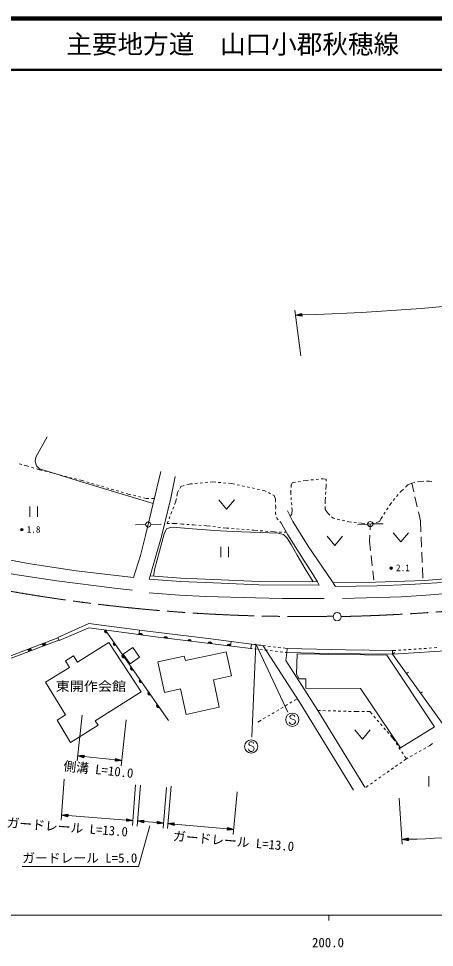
# Model space of a CAD drawing. Units: millimetres, scale not verified. Extents: x 40000 to 680000, y 20000 to 380000.
# Drawn here: x 207408 to 288628, y 198715 to 380000 of the extents above; entities that cross this region are included whole.
import ezdxf
from ezdxf.enums import TextEntityAlignment as Align

# ---------------------------------------------------------------- set-up
doc = ezdxf.new("R2010")
doc.units = ezdxf.units.MM
doc.header["$LTSCALE"] = 1000
doc.linetypes.add('CHAIN', pattern=[18.5, 12, -1.5, 3.5, -1.5])
for name, color, linetype, lineweight in [('M-BGD', 7, 'Continuous', 13), ('M-BMK', 2, 'CHAIN', 13), ('M-BMK-SRVR', 3, 'Continuous', 13), ('M-STR-HTXT', 7, 'Continuous', 13), ('M-STR-STRC', 7, 'Continuous', 13), ('M-STR-STRD', 7, 'Continuous', 13), ('M-TTL', 2, 'Continuous', 140), ('M-TTL-BAND', 7, 'Continuous', 13), ('M-TTL-LINE', 7, 'Continuous', 50)]:
    doc.layers.add(name, color=color, linetype=linetype, lineweight=lineweight)
doc.layers.add('M-TTL-TXT', color=7, linetype='Continuous')
doc.styles.add('ＭＳ ゴシック', font='')
doc.styles.get('ＭＳ ゴシック').set_extended_font_data('MS Gothic')

msp = doc.modelspace()

# ---------------------------------------------------------------- linework, layer by layer
at = {"layer": 'M-BGD'}
for p, q in [((207548, 293088), (208031, 292960)), ((208515, 292832), (208835, 292747)), ((208835, 292747), (209443, 292566)), ((209922, 292423), (210402, 292281)), ((210881, 292139), (211490, 291958)), ((211490, 291958), (212028, 291820)), ((212512, 291696), (212996, 291572)), ((213481, 291448), (213965, 291324)), ((214450, 291200), (214934, 291076)), ((215418, 290952), (215903, 290828)), ((216387, 290704), (216871, 290580)), ((217356, 290456), (217840, 290332)), ((218325, 290208), (218809, 290084)), ((265512, 290055), (266009, 290107)), ((266506, 290160), (266887, 290200)), ((266887, 290200), (267479, 290092)), ((267479, 290092), (267484, 289705)), ((219293, 289960), (219831, 289823)), ((219831, 289823), (220245, 289702)), ((220725, 289562), (221205, 289422)), ((221685, 289283), (222165, 289143)), ((222645, 289003), (223125, 288863)), ((223605, 288723), (224085, 288583)), ((224565, 288443), (225045, 288303)), ((238894, 288303), (239080, 288648)), ((239080, 288648), (239782, 288845)), ((240263, 288980), (240964, 289177)), ((240964, 289177), (241356, 289213)), ((241854, 289259), (242352, 289305)), ((242850, 289351), (243348, 289397)), ((243846, 289443), (244344, 289489)), ((244841, 289535), (245234, 289572)), ((245234, 289572), (245908, 289515)), ((246406, 289473), (246904, 289431)), ((247402, 289389), (247901, 289347)), ((248399, 289305), (249073, 289249)), ((249073, 289249), (249598, 289134)), ((250086, 289027), (250574, 288919)), ((251063, 288812), (251551, 288705)), ((252040, 288598), (252528, 288491)), ((253016, 288384), (253505, 288277)), ((260626, 288449), (260662, 288953)), ((260662, 288953), (260823, 289392)), ((260823, 289392), (261491, 289503)), ((261985, 289585), (262478, 289666)), ((262971, 289748), (263640, 289859)), ((263640, 289859), (264020, 289899)), ((264517, 289951), (265014, 290003)), ((267497, 288818), (267444, 288104)), ((267491, 289205), (267497, 288818)), ((282948, 288515), (283463, 288980)), ((283463, 288980), (284198, 289356)), ((284198, 289356), (284822, 289472)), ((284597, 287602), (284198, 289356)), ((285314, 289563), (285938, 289679)), ((285938, 289679), (286558, 289692)), ((287058, 289702), (287678, 289715)), ((287678, 289715), (288148, 289656)), ((225525, 288163), (226005, 288024)), ((226485, 287884), (226965, 287744)), ((227445, 287604), (227925, 287464)), ((228406, 287324), (228819, 287204)), ((228819, 287204), (229354, 287073)), ((229839, 286955), (230325, 286837)), ((230811, 286718), (231297, 286600)), ((231783, 286482), (232317, 286351)), ((238324, 286820), (238470, 287518)), ((238470, 287518), (238657, 287863)), ((253993, 288170), (254482, 288063)), ((254970, 287956), (255495, 287840)), ((255495, 287840), (255747, 287716)), ((256195, 287494), (256643, 287272)), ((257091, 287050), (257343, 286926)), ((257343, 286926), (257558, 286172)), ((260554, 287446), (260590, 287950)), ((260587, 287041), (260554, 287446)), ((260668, 286045), (260628, 286543)), ((267334, 286608), (267281, 285894)), ((267407, 287605), (267371, 287107)), ((281237, 286723), (281557, 287107)), ((281877, 287491), (282063, 287715)), ((282063, 287715), (282578, 288180)), ((285263, 284677), (284819, 286627)), ((209627, 284768), (209627, 282768)), ((211127, 284768), (211127, 282768)), ((232317, 286351), (232881, 286352)), ((233381, 286353), (233944, 286354)), ((237525, 284233), (237708, 284698)), ((237891, 285164), (238076, 285634)), ((238076, 285634), (238222, 286331)), ((246550, 286067), (248050, 284267)), ((248050, 284267), (249550, 286067)), ((257558, 286172), (257583, 285601)), ((257605, 285102), (257630, 284531)), ((260749, 285048), (260709, 285546)), ((267281, 285894), (267281, 285283)), ((267281, 284783), (267281, 284172)), ((279829, 284939), (280090, 285347)), ((280090, 285347), (280276, 285571)), ((280597, 285955), (280917, 286339)), ((236793, 282372), (236976, 282837)), ((237159, 283302), (237342, 283768)), ((257590, 283761), (257576, 283490)), ((257576, 283490), (257679, 283172)), ((257630, 284531), (257616, 284260)), ((260428, 282876), (260787, 283266)), ((260787, 283266), (260823, 284145)), ((260823, 284145), (260790, 284550)), ((267281, 284172), (267855, 283383)), ((267855, 283383), (268172, 283097)), ((278224, 282423), (278485, 282831)), ((278754, 283253), (279023, 283674)), ((279292, 284096), (279561, 284517)), ((285884, 281947), (285485, 283702)), ((232230, 281248), (230230, 281215)), ((233230, 281270), (235229, 281324)), ((236425, 281436), (236610, 281906)), ((236857, 281447), (236425, 281436)), ((237789, 281472), (237357, 281461)), ((238374, 281428), (237789, 281472)), ((239457, 281346), (238872, 281390)), ((239759, 281321), (239457, 281346)), ((240756, 281235), (240258, 281278)), ((241556, 281167), (241254, 281193)), ((242090, 281133), (241556, 281167)), ((243088, 281071), (242589, 281102)), ((244121, 281006), (243587, 281039)), ((244862, 280920), (244121, 281006)), ((257832, 282696), (257935, 282378)), ((257935, 282378), (258114, 282185)), ((258454, 281819), (258633, 281626)), ((268543, 282762), (268860, 282477)), ((268860, 282477), (269156, 282410)), ((269644, 282300), (270132, 282191)), ((270620, 282081), (271108, 281971)), ((271595, 281862), (271892, 281795)), ((271892, 281795), (272402, 281740)), ((272899, 281687), (273396, 281634)), ((275608, 281322), (273611, 281222)), ((273893, 281580), (274403, 281526)), ((274403, 281526), (275007, 281462)), ((275504, 281410), (276107, 281346)), ((276107, 281346), (276051, 280191)), ((276107, 281346), (276771, 281517)), ((276607, 281357), (278607, 281398)), ((277255, 281642), (277919, 281813)), ((277919, 281813), (278224, 282423)), ((285978, 279847), (285884, 281947)), ((245855, 280805), (245359, 280863)), ((246849, 280691), (246352, 280748)), ((248086, 280548), (247345, 280634)), ((248488, 280518), (248086, 280548)), ((249486, 280444), (248987, 280481)), ((250483, 280369), (249984, 280407)), ((251480, 280295), (250981, 280332)), ((252477, 280221), (251979, 280258)), ((253378, 280153), (252976, 280183)), ((254124, 280086), (253378, 280153)), ((255120, 279996), (254622, 280041)), ((256116, 279907), (255618, 279952)), ((257361, 279795), (256614, 279862)), ((257774, 279789), (257361, 279795)), ((258774, 279777), (258274, 279783)), ((259687, 279765), (259274, 279771)), ((276002, 279192), (275946, 278037)), ((280563, 279645), (282063, 277845)), ((282063, 277845), (283563, 279645)), ((267647, 278963), (269147, 277163)), ((269147, 277163), (270647, 278963)), ((275946, 278037), (276155, 276203)), ((286113, 276850), (286023, 278848)), ((246941, 276911), (246941, 274911)), ((248441, 276911), (248441, 274911)), ((286247, 273853), (286157, 275851)), ((276269, 275209), (276496, 273222)), ((276609, 272228), (276818, 270394)), ((286386, 270754), (286292, 272854)), ((232925, 270589), (233122, 271253)), ((269331, 269183), (268566, 270255)), ((265799, 270078), (266086, 269432)), ((236691, 242972), (224307, 260685)), ((231028, 260655), (230918, 259795)), ((215315, 258608), (215046, 259227)), ((225036, 258235), (218939, 254401)), ((225036, 258235), (231358, 248568)), ((248934, 258415), (248826, 257554)), ((252898, 257917), (253637, 257827)), ((254133, 257766), (254629, 257705)), ((255125, 257645), (255622, 257584)), ((256118, 257523), (256614, 257462)), ((216554, 254643), (218146, 255613)), ((218146, 255613), (218939, 254401)), ((229713, 257283), (227854, 255980)), ((227854, 255980), (229192, 254072)), ((231051, 255375), (229713, 257283)), ((246202, 256046), (240019, 254723)), ((247936, 256420), (246202, 256046)), ((248974, 251707), (247936, 256420)), ((252755, 257074), (253039, 257042)), ((253535, 256985), (254032, 256928)), ((254529, 256871), (255026, 256814)), ((255522, 256757), (256019, 256700)), ((256516, 256643), (257013, 256586)), ((257111, 257401), (257607, 257341)), ((257509, 256530), (258006, 256473)), ((258103, 257280), (258600, 257219)), ((258503, 256416), (259000, 256359)), ((259096, 257158), (259834, 257068)), ((259496, 256302), (259780, 256269)), ((280411, 256637), (281093, 256683)), ((280411, 255973), (280817, 256265)), ((280411, 255973), (280817, 256265)), ((294119, 236888), (280411, 255973)), ((281591, 256717), (282090, 256751)), ((282589, 256785), (283088, 256818)), ((283587, 256852), (284086, 256886)), ((284585, 256920), (285083, 256954)), ((285582, 256987), (286081, 257021)), ((286580, 257055), (287079, 257089)), ((287578, 257123), (288077, 257156)), ((288575, 257190), (289074, 257224)), ((216554, 254643), (217334, 253362)), ((229192, 254072), (231051, 255375)), ((234620, 254475), (239775, 255578)), ((234620, 254475), (235911, 248488)), ((240019, 254723), (239776, 255578)), ((212638, 250500), (217334, 253362)), ((283152, 252156), (283558, 252448)), ((212638, 250500), (216548, 244085)), ((248974, 251707), (245470, 250958)), ((245470, 250958), (246613, 245618)), ((231358, 248568), (222393, 242929)), ((235911, 248488), (239051, 249160)), ((239051, 249160), (240112, 244199)), ((285894, 248339), (286300, 248631)), ((260801, 246623), (260371, 246368)), ((261850, 247244), (261231, 246878)), ((240112, 244199), (246613, 245618)), ((258219, 245095), (257789, 244840)), ((259080, 245604), (258650, 245350)), ((259940, 246114), (259510, 245859)), ((265826, 244967), (266359, 244951)), ((266859, 244936), (267359, 244921)), ((267859, 244905), (268358, 244890)), ((268858, 244875), (269358, 244860)), ((269858, 244844), (270357, 244829)), ((270857, 244814), (271357, 244799)), ((271857, 244783), (272356, 244768)), ((272856, 244753), (273390, 244736)), ((273390, 244736), (273949, 244736)), ((274449, 244736), (274949, 244736)), ((275449, 244736), (276009, 244736)), ((276009, 244736), (276458, 244222)), ((216548, 244085), (214925, 243096)), ((217579, 238741), (214925, 243096)), ((222935, 242068), (222393, 242929)), ((254777, 243057), (254159, 242691)), ((255638, 243567), (255207, 243312)), ((256498, 244076), (256068, 243822)), ((257359, 244586), (256928, 244331)), ((276786, 243845), (277115, 243468)), ((277443, 243091), (277772, 242714)), ((222946, 242075), (217579, 238741)), ((273083, 241192), (274583, 239392)), ((274583, 239392), (276083, 241192)), ((278100, 242337), (278429, 241960)), ((278757, 241583), (279086, 241206)), ((279415, 240830), (279743, 240453)), ((280072, 240076), (280521, 239561)), ((280521, 239561), (280878, 239011)), ((281150, 238591), (281422, 238172)), ((281694, 237752), (281966, 237333)), ((286497, 237422), (286933, 237668)), ((287368, 237914), (287678, 238090)), ((287678, 238090), (288238, 238487)), ((282238, 236914), (282511, 236494)), ((282783, 236075), (283140, 235525)), ((283140, 235525), (283450, 235700)), ((283886, 235946), (284321, 236192)), ((284756, 236438), (285191, 236684)), ((285627, 236930), (286062, 237176)), ((281431, 234320), (281023, 234032)), ((282249, 234896), (281840, 234608)), ((283140, 235525), (282657, 235184)), ((278980, 232591), (278571, 232303)), ((279797, 233167), (279388, 232879)), ((280614, 233744), (280206, 233455)), ((287538, 232107), (287538, 230107)), ((275711, 230286), (275228, 229945)), ((276528, 230862), (276119, 230574)), ((277345, 231438), (276937, 231150)), ((278163, 232015), (277754, 231726))]:
    msp.add_line(p, q, dxfattribs=at)
for points in [[(233703, 285342), (219867, 289527), (214688, 291139), (211481, 292132), (210924, 292716), (210620, 293541), (210808, 294420), (212979, 298357)], [(235192, 291594), (232214, 279091), (231210, 275180), (229882, 270910), (218652, 272202), (209305, 273664), (195456, 276238), (186307, 278149), (176835, 280526)], [(233122, 271253), (235295, 278947), (235905, 281315), (237161, 286410), (238022, 290621)], [(268566, 270255), (263962, 277001), (261002, 281871), (260428, 282876), (259962, 283898)], [(258545, 281781), (259998, 279216), (263299, 273978), (264572, 272085), (265799, 270078)], [(264949, 270084), (263406, 272605), (261828, 275296), (260644, 277377), (259890, 278597), (259119, 279333), (258078, 279566), (249252, 279898), (245700, 280077), (241359, 280400), (238273, 280687), (237286, 280705), (236282, 280382), (235833, 279449), (234039, 272668), (233739, 271203)], [(266086, 269432), (254363, 269513), (245465, 269881), (239060, 270123), (232925, 270589)], [(265799, 270078), (254378, 270162), (245490, 270529), (239097, 270771), (233122, 271253)], [(300367, 271724), (292168, 270784), (286664, 270354), (277097, 269995), (268851, 269856)], [(300770, 270979), (292216, 270071), (283802, 269515), (277362, 269291), (269331, 269183)], [(215046, 259227), (221110, 261927), (231532, 260590), (244969, 258913), (252898, 257917), (252755, 257074), (233631, 259406), (228501, 260142), (221163, 261093), (215315, 258608)], [(175983, 244301), (192658, 250643), (215094, 259116)], [(215281, 258686), (192844, 250213), (176170, 243872)], [(252898, 257917), (255170, 257597), (262184, 246726), (272822, 229432)], [(280411, 255973), (305278, 257520), (307769, 257711)], [(275047, 229970), (265826, 244967), (259637, 254709), (259780, 256269), (259834, 257068), (271351, 256781), (280411, 256637), (280411, 255973), (267961, 256063), (259780, 256269)]]:
    msp.add_lwpolyline(points, dxfattribs=at)
msp.add_lwpolyline([(261810, 256038), (261666, 252038), (262195, 251114), (263505, 251168), (263532, 249347), (274197, 249275), (281983, 237668), (288620, 241794), (279363, 255751)], close=True, dxfattribs=at)
for centre, radius in [((232730, 281257), 500), ((276107, 281346), 500), ((208063, 280246), 250), ((208063, 280246), 204), ((208063, 280246), 159), ((208063, 280246), 114), ((208063, 280246), 68.2), ((208063, 280246), 22.7), ((280198, 272753), 250), ((280198, 272753), 204), ((280198, 272753), 159), ((280198, 272753), 114), ((280198, 272753), 68.2), ((280198, 272753), 22.7)]:
    msp.add_circle(centre, radius, dxfattribs=at)
for centre, radius, start, end in [((224552, 260430), 354, 133.75686, 296.16204), ((224552, 260430), 283, 135.9809, 293.938), ((224552, 260430), 212, 139.72723, 290.19168), ((224552, 260430), 142, 147.43896, 282.47995), ((224552, 260430), 100, 157.75662, 272.16229), ((231257, 259692), 354, 0.63926, 163.04444), ((231257, 259692), 283, 2.8633, 160.8204), ((231257, 259692), 212, 6.60963, 157.07408), ((231257, 259692), 142, 14.32136, 149.36235), ((231257, 259692), 100, 24.63902, 139.04468), ((236144, 259045), 354, 1.84445, 164.24963), ((236144, 259045), 283, 4.06849, 162.02559), ((236144, 259045), 212, 7.81482, 158.27927), ((212277, 258110), 354, 209.48554, 11.89072), ((212277, 258110), 283, 211.70958, 9.66668), ((212277, 258110), 212, 215.45591, 5.92035), ((212502, 257579), 354, 29.48554, 191.89072), ((212277, 258110), 142, 223.16763, 358.20862), ((212277, 258110), 100, 233.4853, 347.89096), ((212502, 257579), 283, 31.70958, 189.66668), ((212502, 257579), 212, 35.45591, 185.92035), ((212502, 257579), 142, 43.16763, 178.20862), ((212502, 257579), 100, 53.4853, 167.89096), ((226247, 258005), 354, 133.75686, 296.16204), ((226247, 258005), 283, 135.9809, 293.938), ((226247, 258005), 212, 139.72723, 290.19168), ((226247, 258005), 142, 147.43896, 282.47995), ((226247, 258005), 100, 157.75662, 272.16229), ((236144, 259045), 142, 15.52655, 150.56754), ((236144, 259045), 100, 25.84421, 140.24987), ((240780, 258480), 354, 1.84445, 164.24963), ((240780, 258480), 283, 4.06849, 162.02559), ((240780, 258480), 212, 7.81482, 158.27927), ((240780, 258480), 142, 15.52655, 150.56754), ((240780, 258480), 100, 25.84421, 140.24987), ((244791, 257991), 354, 1.84445, 164.24963), ((244791, 257991), 283, 4.06849, 162.02559), ((244791, 257991), 212, 7.81482, 158.27927), ((244791, 257991), 142, 15.52655, 150.56754), ((244791, 257991), 100, 25.84421, 140.24987), ((248472, 257542), 354, 1.86009, 164.26527), ((248472, 257542), 283, 4.08413, 162.04123), ((248472, 257542), 212, 7.83046, 158.29491), ((248472, 257542), 142, 15.54219, 150.58318), ((248472, 257542), 100, 25.85985, 140.26551), ((209470, 257050), 354, 209.48554, 11.89072), ((209470, 257050), 283, 211.70958, 9.66668), ((209470, 257050), 212, 215.45591, 5.92035), ((209695, 256519), 354, 29.48554, 191.89072), ((209470, 257050), 142, 223.16763, 358.20862), ((209470, 257050), 100, 233.4853, 347.89096), ((209695, 256519), 283, 31.70958, 189.66668), ((209695, 256519), 212, 35.45591, 185.92035), ((209695, 256519), 142, 43.16763, 178.20862), ((209695, 256519), 100, 53.4853, 167.89096), ((227942, 255581), 354, 133.75686, 296.16204), ((227942, 255581), 283, 135.9809, 293.938), ((227942, 255581), 212, 139.72723, 290.19168), ((227942, 255581), 142, 147.43896, 282.47995), ((227942, 255581), 100, 157.75662, 272.16229), ((229637, 253157), 354, 133.75686, 296.16204), ((229637, 253157), 283, 135.9809, 293.938), ((229637, 253157), 212, 139.72723, 290.19168), ((229637, 253157), 142, 147.43896, 282.47995), ((229637, 253157), 100, 157.75662, 272.16229), ((231332, 250732), 354, 133.75686, 296.16204), ((231332, 250732), 283, 135.9809, 293.938), ((231332, 250732), 212, 139.72723, 290.19168), ((231332, 250732), 142, 147.43896, 282.47995), ((231332, 250732), 100, 157.75662, 272.16229), ((233027, 248308), 354, 133.75686, 296.16204), ((233027, 248308), 283, 135.9809, 293.938), ((233027, 248308), 212, 139.72723, 290.19168), ((233027, 248308), 142, 147.43896, 282.47995), ((233027, 248308), 100, 157.75662, 272.16229), ((234722, 245883), 354, 133.75686, 296.16204), ((234722, 245883), 283, 135.9809, 293.938), ((234722, 245883), 212, 139.72723, 290.19168), ((234722, 245883), 142, 147.43896, 282.47995), ((234722, 245883), 100, 157.75662, 272.16229)]:
    msp.add_arc(centre, radius, start, end, dxfattribs=at)
at = {"layer": 'M-BMK'}
for centre, radius, start, end in [((262469, 591928), 328623, 259.88093, 270.56418), ((262197, 631336), 368138, 271.2799, 279.69215), ((264161, 616594), 353276, 270.25041, 270.75631)]:
    msp.add_arc(centre, radius, start, end, dxfattribs=at)
at = {"layer": 'M-BMK-SRVR'}
msp.add_circle((269620, 263268), 800, dxfattribs=at)
at = {"layer": 'M-STR-HTXT'}
for p, q in [((262527, 314194), (261393, 323122)), ((261519, 322130), (262761, 322414)), ((261519, 322130), (262768, 322164)), ((261519, 322130), (262775, 321914)), ((262767, 322214), (261767, 322187)), ((262770, 322114), (261770, 322087)), ((262016, 322243), (262766, 322264)), ((262021, 322043), (262771, 322064)), ((262764, 322314), (262264, 322300)), ((262772, 322014), (262273, 322000)), ((262513, 322357), (262763, 322364)), ((262524, 321957), (262774, 321964)), ((262775, 321914), (262761, 322414)), ((219805, 244068), (218835, 235121)), ((228415, 243135), (227446, 234188)), ((218943, 236115), (220213, 236229)), ((218943, 236115), (220159, 235732)), ((218943, 236115), (220186, 235980)), ((220180, 235930), (219186, 236038)), ((220191, 236030), (219197, 236138)), ((219429, 235962), (220175, 235881)), ((219451, 236160), (220196, 236080)), ((220169, 235831), (219672, 235885)), ((220202, 236129), (219705, 236183)), ((219916, 235808), (220164, 235781)), ((219959, 236206), (220207, 236179)), ((220159, 235732), (220213, 236229)), ((220186, 235980), (226311, 235317)), ((226338, 235565), (226284, 235068)), ((227554, 235182), (226284, 235068)), ((226538, 235091), (226290, 235118)), ((226295, 235167), (226792, 235114)), ((227046, 235136), (226300, 235217)), ((226306, 235267), (227300, 235159)), ((227554, 235182), (226311, 235317)), ((226316, 235366), (227311, 235259)), ((227067, 235335), (226322, 235416)), ((226327, 235466), (226824, 235412)), ((226581, 235488), (226333, 235515)), ((227554, 235182), (226338, 235565)), ((216344, 231533), (215727, 223557)), ((230265, 230457), (229648, 222481)), ((231212, 230377), (230539, 222406)), ((236307, 229946), (235633, 221975)), ((237208, 230200), (236468, 221901)), ((250088, 229052), (249348, 220753)), ((281710, 227827), (282354, 218850)), ((215805, 224554), (217070, 224707)), ((215805, 224554), (217032, 224209)), ((215805, 224554), (217051, 224458)), ((217047, 224408), (216050, 224485)), ((217055, 224508), (216058, 224585)), ((216295, 224416), (217043, 224358)), ((216311, 224615), (217059, 224558)), ((217039, 224308), (216541, 224347)), ((217062, 224607), (216564, 224646)), ((216786, 224278), (217035, 224258)), ((216817, 224677), (217066, 224657)), ((217032, 224209), (217070, 224707)), ((217051, 224458), (228479, 223574)), ((228499, 223823), (228460, 223325)), ((229726, 223478), (228460, 223325)), ((228713, 223356), (228464, 223375)), ((228468, 223425), (228966, 223386)), ((229219, 223417), (228472, 223475)), ((228475, 223524), (229472, 223447)), ((229726, 223478), (228479, 223574)), ((228483, 223624), (229480, 223547)), ((229235, 223616), (228487, 223674)), ((228491, 223724), (228989, 223685)), ((228744, 223754), (228495, 223774)), ((229726, 223478), (228499, 223823)), ((230623, 223402), (231889, 223546)), ((230623, 223402), (231847, 223048)), ((230623, 223402), (231868, 223297)), ((231864, 223247), (230868, 223331)), ((231873, 223347), (230876, 223431)), ((231113, 223260), (231860, 223197)), ((231129, 223460), (231877, 223396)), ((231856, 223147), (231357, 223189)), ((231881, 223446), (231383, 223488)), ((231602, 223119), (231851, 223097)), ((231636, 223517), (231885, 223496)), ((231847, 223048), (231889, 223546)), ((231868, 223297), (234472, 223077)), ((234493, 223326), (234451, 222828)), ((234468, 223027), (235464, 222943)), ((235718, 222971), (234472, 223077)), ((234476, 223127), (235473, 223042)), ((235228, 223113), (234480, 223176)), ((234485, 223226), (234983, 223184)), ((234738, 223255), (234489, 223276)), ((235718, 222971), (234493, 223326)), ((236557, 222897), (237824, 223035)), ((237570, 223007), (237819, 222985)), ((237779, 222537), (237824, 223035)), ((233026, 222451), (230801, 214504)), ((235718, 222971), (234451, 222828)), ((234704, 222856), (234455, 222877)), ((234459, 222927), (234958, 222885)), ((235211, 222914), (234464, 222977)), ((236557, 222897), (237779, 222537)), ((236557, 222897), (237802, 222786)), ((237797, 222736), (236801, 222825)), ((237806, 222836), (236810, 222924)), ((237046, 222753), (237793, 222686)), ((237063, 222952), (237811, 222885)), ((237788, 222636), (237290, 222681)), ((237815, 222935), (237317, 222980)), ((237535, 222609), (237784, 222586)), ((237802, 222786), (248192, 221860)), ((248214, 222109), (248170, 221611)), ((249437, 221749), (248170, 221611)), ((248423, 221638), (248174, 221660)), ((248179, 221710), (248677, 221666)), ((248930, 221693), (248183, 221760)), ((248188, 221810), (249184, 221721)), ((249437, 221749), (248192, 221860)), ((248196, 221909), (249193, 221821)), ((248948, 221893), (248201, 221959)), ((248205, 222009), (248703, 221965)), ((248459, 222037), (248210, 222059)), ((249437, 221749), (248214, 222109)), ((282288, 219778), (283530, 220065)), ((282288, 219778), (283537, 219815)), ((282288, 219778), (283544, 219565)), ((283536, 219865), (282536, 219836)), ((283539, 219765), (282539, 219736)), ((282784, 219893), (283534, 219915)), ((282790, 219693), (283540, 219715)), ((283533, 219965), (283033, 219950)), ((283541, 219665), (283042, 219650)), ((283281, 220007), (283531, 220015)), ((283293, 219608), (283543, 219615)), ((283544, 219565), (283530, 220065)), ((230801, 214504), (208101, 214504))]:
    msp.add_line(p, q, dxfattribs=at)
for centre, radius, start, end in [((248181, 806357), 484411, 271.72564, 282.74181), ((270600, 619168), 399561, 271.85543, 279.65721)]:
    msp.add_arc(centre, radius, start, end, dxfattribs=at)
at = {"layer": 'M-STR-STRC'}
for p, q in [((252957, 239754), (253728, 257962)), ((253728, 257962), (259971, 244651)), ((260522, 243990), (260404, 243753)), ((260404, 243753), (260404, 243635)), ((260404, 243635), (260522, 243399)), ((260759, 244108), (260522, 243990)), ((260522, 243399), (261231, 243162)), ((260995, 244108), (260759, 244108)), ((261231, 243990), (260995, 244108)), ((261350, 243753), (261231, 243990)), ((261231, 243162), (261350, 243044)), ((261350, 243044), (261468, 242808)), ((260404, 242453), (260286, 242690)), ((260522, 242335), (260404, 242453)), ((260759, 242217), (260522, 242335)), ((260995, 242217), (260759, 242217)), ((261231, 242335), (260995, 242217)), ((261350, 242453), (261231, 242335)), ((261468, 242690), (261350, 242453)), ((261468, 242808), (261468, 242690)), ((252485, 238751), (252367, 238515)), ((252367, 238515), (252367, 238397)), ((252367, 238397), (252485, 238160)), ((252722, 238869), (252485, 238751)), ((252485, 238160), (253195, 237924)), ((252958, 238869), (252722, 238869)), ((253195, 238751), (252958, 238869)), ((253313, 238515), (253195, 238751)), ((253195, 237924), (253313, 237806)), ((253313, 237806), (253431, 237569)), ((253431, 237569), (253431, 237451)), ((252367, 237215), (252249, 237451)), ((252485, 237097), (252367, 237215)), ((252722, 236979), (252485, 237097)), ((252958, 236979), (252722, 236979)), ((253195, 237097), (252958, 236979)), ((253313, 237215), (253195, 237097)), ((253431, 237451), (253313, 237215))]:
    msp.add_line(p, q, dxfattribs=at)
for centre in [(260877, 243162), (252840, 237924)]:
    msp.add_circle(centre, 1300, dxfattribs=at)
at = {"layer": 'M-STR-STRD'}
for points in [[(169016, 280046), (177142, 277732), (183493, 276135), (188677, 274933), (197934, 273148), (206671, 271480), (214869, 270251), (226153, 268807), (229633, 268412)], [(270661, 266842), (282214, 267165), (287900, 267506), (295650, 268152), (301123, 268703)], [(232898, 267937), (238818, 267488), (244003, 267237), (253672, 266968), (258964, 266789), (267073, 266842)]]:
    msp.add_lwpolyline(points, dxfattribs=at)
at = {"layer": 'M-TTL'}
msp.add_line((680000, 380000), (40000, 380000), dxfattribs=at)
at = {"layer": 'M-TTL-BAND'}
for p, q in [((40000, 205000), (579000, 205000)), ((268000, 205000), (268000, 204000))]:
    msp.add_line(p, q, dxfattribs=at)
at = {"layer": 'M-TTL-LINE'}
msp.add_line((40000, 370000), (680000, 370000), dxfattribs=at)

# ---------------------------------------------------------------- texts
at = {"layer": 'M-BGD', "style": 'ＭＳ ゴシック'}
for s, p in [('1.8', (208996, 279241)), ('2.1', (281130, 271749))]:
    msp.add_text(s, height=1320, dxfattribs=at).set_placement(p, align=Align.BOTTOM_LEFT)
at = {"layer": 'M-BGD', "style": 'ＭＳ ゴシック', "width": 1.1}
msp.add_text('東開作会館', height=1833, dxfattribs=at).set_placement((221539, 248216), align=Align.BOTTOM_CENTER)
at = {"layer": 'M-STR-HTXT', "style": 'ＭＳ ゴシック'}
for s, rotation, p in [('側溝 L=10.0', 353.817, (222850, 231970)), ('ガードレール L=13.0', 355.579, (216811, 220722)), ('ガードレール L=13.0', 354.906, (249270, 217991))]:
    msp.add_text(s, height=1833, rotation=rotation, dxfattribs=at).set_placement(p, align=Align.BOTTOM_CENTER)
msp.add_text('ガードレール L=5.0', height=1833, dxfattribs=at).set_placement((219351, 214704), align=Align.BOTTOM_CENTER)
at = {"layer": 'M-TTL-BAND', "style": 'ＭＳ ゴシック'}
msp.add_text('200.0', height=1833, dxfattribs=at).set_placement((267844, 198195), align=Align.BOTTOM_CENTER)
at = {"layer": 'M-TTL-TXT', "style": 'ＭＳ ゴシック'}
msp.add_text('主要地方道\u3000山口小郡秋穂線', height=3666, dxfattribs=at).set_placement((216734, 375000), align=Align.MIDDLE_LEFT)

doc.saveas('drawing.dxf')
